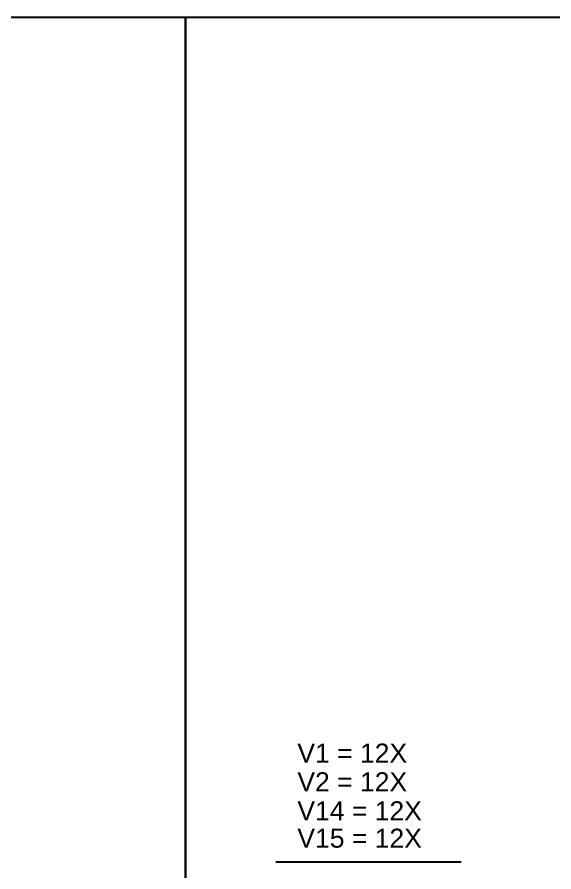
# Model space of a CAD drawing. Extents: x 15230 to 29563, y 3128 to 7338.
# Drawn here: x 16230 to 16569, y 5023 to 5564 of the extents above; entities that cross this region are included whole.
import ezdxf

# ---------------------------------------------------------------- set-up
doc = ezdxf.new("R2010")
doc.units = 0
doc.layers.add('VIGAS', color=3, linetype='Continuous')
doc.styles.add('R80-50', font='arial.ttf', dxfattribs={"height": 10})

msp = doc.modelspace()

# ---------------------------------------------------------------- linework, layer by layer
at = {"layer": 'VIGAS', "color": 7}
msp.add_line((16393.49, 5029.73), (16510.65, 5029.73), dxfattribs=at)
at = {"layer": 'VIGAS'}
for points in [[(16336.15, 4598.78), (15711.87, 4598.78), (15711.87, 5563.56), (16336.15, 5563.56)], [(16960.43, 4598.78), (16336.15, 4598.78), (16336.15, 5563.56), (16960.43, 5563.56)]]:
    msp.add_lwpolyline(points, close=True, dxfattribs=at)

# ---------------------------------------------------------------- texts
at = {"layer": 'VIGAS', "color": 7, "style": 'R80-50'}
for s, p in [('V1 = 12X', (16407, 5092.41)), ('V2 = 12X', (16407, 5074.27)), ('V14 = 12X', (16407, 5055.94)), ('V15 = 12X', (16407, 5038.62))]:
    msp.add_text(s, height=12, dxfattribs=at).set_placement(p)

doc.saveas('drawing.dxf')
